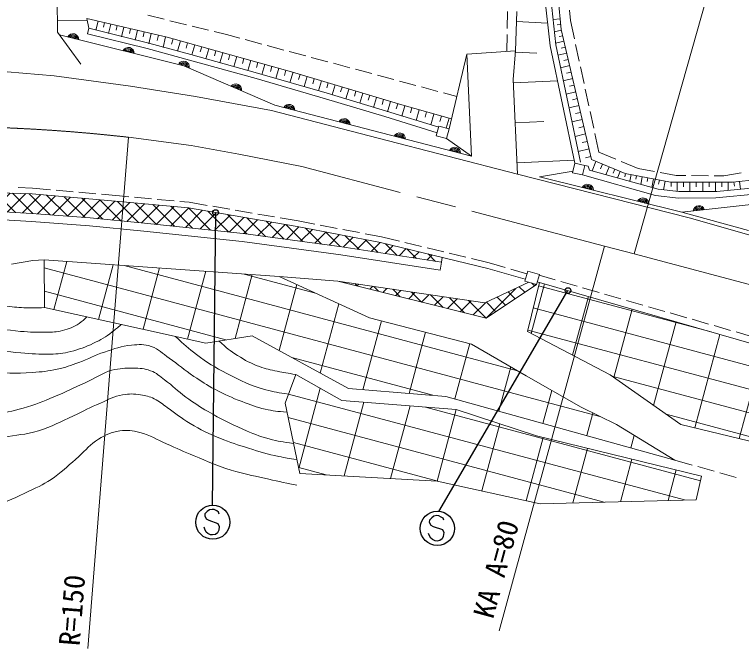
# Model space of a CAD drawing. Units: millimetres, scale not verified. Extents: x 40000 to 680000, y 20000 to 380000.
# Drawn here: x 390918 to 454654, y 258732 to 314359 of the extents above; entities that cross this region are included whole.
import ezdxf
from ezdxf.enums import TextEntityAlignment as Align

# ---------------------------------------------------------------- set-up
doc = ezdxf.new("R2010")
doc.units = ezdxf.units.MM
doc.header["$LTSCALE"] = 1000
doc.linetypes.add('CHAIN', pattern=[18.5, 12, -1.5, 3.5, -1.5])
for name, color, linetype, lineweight in [('M-BMK', 2, 'CHAIN', 13), ('M-STR-HTXT', 7, 'Continuous', 13), ('M-STR-STRC', 7, 'Continuous', 25), ('M-WORK', 1, 'Continuous', 13)]:
    doc.layers.add(name, color=color, linetype=linetype, lineweight=lineweight)
doc.styles.add('ＭＳ ゴシック', font='')
doc.styles.get('ＭＳ ゴシック').set_extended_font_data('MS Gothic')

msp = doc.modelspace()

# ---------------------------------------------------------------- hatches: boundary and pattern name
at = {"layer": 'M-WORK'}
h = msp.add_hatch(dxfattribs=at)
h.set_pattern_fill('USER', color=256, style=0, pattern_type=2)
h.set_pattern_definition([(45, (368704, 296665), (-707.107, 707.107), []), (135, (368704, 296665), (-707.107, -707.107), [])])
h.paths.add_polyline_path([(368704, 296665), (375178, 296691), (378108, 297011), (380053, 297144), (387779, 297171), (392441, 296904), (397556, 296505), (402325, 296052), (410956, 295146), (419614, 293974), (428353, 292615), (428415, 293051), (422997, 294359), (415701, 295755), (406174, 297389), (400080, 297947), (392462, 298625), (385448, 298864), (377474, 298944), (371060, 298705), (362126, 298106), (355630, 297389), (350732, 296712), (344269, 295555), (326000, 292197), (326107, 291526), (331713, 292153), (332779, 291763), (343102, 293707), (348271, 294667), (352906, 295412), (356236, 295839), (360179, 296238), (364068, 296531)])
h = msp.add_hatch(dxfattribs=at)
h.set_pattern_fill('USER', color=256, style=0, pattern_type=2)
h.set_pattern_definition([(345, (448801, 275261), (517.64, 1931.85), []), (255, (448801, 275261), (3863.7, -1035.28), [])])
h.paths.add_polyline_path([(448801, 275261), (443686, 278378), (440609, 279896), (435774, 282654), (430978, 285446), (422040, 287755), (414110, 291370), (393526, 292839), (393535, 288648), (407681, 285531), (411757, 286170), (420189, 281535), (428741, 280855)])
h = msp.add_hatch(dxfattribs=at)
h.set_pattern_fill('USER', color=256, style=0, pattern_type=2)
h.set_pattern_definition([(45, (432264, 287716), (-707.11, 707.11), []), (135, (432264, 287716), (-707.11, -707.11), [])])
h.paths.add_polyline_path([(432264, 287716), (436680, 290679), (436024, 290872), (432157, 289048), (419263, 290966)])
h = msp.add_hatch(dxfattribs=at)
h.set_pattern_fill('USER', color=256, style=0, pattern_type=2)
h.set_pattern_definition([(345, (470012, 273398), (517.64, 1931.85), []), (255, (470012, 273398), (3863.7, -1035.28), [])])
h.paths.add_polyline_path([(470012, 273398), (471165, 273120), (477106, 276965), (472959, 281138), (463124, 283297), (436944, 290856), (435896, 286544), (443143, 282734), (449337, 278378)])
h = msp.add_hatch(dxfattribs=at)
h.set_pattern_fill('USER', color=256, style=0, pattern_type=2)
h.set_pattern_definition([(345, (427970, 273426), (517.64, 1931.85), []), (255, (427970, 273426), (3863.7, -1035.3), [])])
h.paths.add_polyline_path([(427970, 273426), (437001, 271428), (450668, 271788), (451147, 273866), (436681, 277382), (429648, 279700), (419618, 280499), (415595, 282777), (414636, 280246), (415941, 274092)])

# ---------------------------------------------------------------- linework, layer by layer
at = {"layer": 'M-BMK'}
for p, q in [((406404, 302857), (400896, 303591)), ((410587, 302111), (406404, 302857)), ((416122, 301012), (410587, 302111)), ((442631, 294047), (416122, 301012)), ((442631, 294047), (445241, 293355)), ((445241, 293355), (466364, 287763))]:
    msp.add_line(p, q, dxfattribs=at)
msp.add_arc((384024, 154543), 150000, 83.54179, 94.80752, dxfattribs=at)
at = {"layer": 'M-STR-HTXT'}
for p, q in [((445241, 293355), (453389, 322227)), ((400896, 303591), (397337, 258732)), ((442631, 294047), (433402, 260286))]:
    msp.add_line(p, q, dxfattribs=at)
at = {"layer": 'M-STR-STRC'}
for p, q in [((408547, 296982), (408241, 271309)), ((428121, 270765), (439445, 290134)), ((408003, 270886), (407806, 270747)), ((408252, 270937), (408003, 270886)), ((408425, 270913), (408252, 270937)), ((408642, 270804), (408425, 270913)), ((407614, 270539), (407590, 270368)), ((407590, 270368), (407719, 270095)), ((407806, 270747), (407614, 270539)), ((408807, 270693), (408642, 270804)), ((408858, 270525), (408807, 270693)), ((427694, 270347), (427497, 270207)), ((427942, 270397), (427694, 270347)), ((428116, 270373), (427942, 270397)), ((428333, 270265), (428116, 270373)), ((428498, 270153), (428333, 270265)), ((407719, 270095), (407945, 269985)), ((407945, 269985), (408744, 269703)), ((408744, 269703), (408865, 269445)), ((427304, 269999), (427281, 269829)), ((427281, 269829), (427409, 269555)), ((427497, 270207), (427304, 269999)), ((428549, 269986), (428498, 270153)), ((407595, 269206), (407536, 269371)), ((407721, 268940), (407595, 269206)), ((408820, 269103), (408714, 268880)), ((408865, 269445), (408820, 269103)), ((427409, 269555), (427636, 269445)), ((427636, 269445), (428435, 269164)), ((428435, 269164), (428555, 268905)), ((407876, 268830), (407721, 268940)), ((408095, 268717), (407876, 268830)), ((408276, 268692), (408095, 268717)), ((408527, 268735), (408276, 268692)), ((408714, 268880), (408527, 268735)), ((427286, 268667), (427227, 268831)), ((427412, 268400), (427286, 268667)), ((427567, 268290), (427412, 268400)), ((428405, 268340), (428218, 268196)), ((428511, 268564), (428405, 268340)), ((428555, 268905), (428511, 268564)), ((427786, 268178), (427567, 268290)), ((427967, 268153), (427786, 268178)), ((428218, 268196), (427967, 268153))]:
    msp.add_line(p, q, dxfattribs=at)
for centre, radius in [((408547, 296982), 250), ((439445, 290134), 250), ((408301, 269810), 1500), ((427991, 269270), 1500)]:
    msp.add_circle(centre, radius, dxfattribs=at)
at = {"layer": 'M-WORK'}
for p, q in [((437876, 311609), (435163, 336811)), ((438371, 311688), (435660, 336865)), ((436508, 336083), (438859, 313052)), ((394602, 320356), (394682, 312817)), ((404050, 313940), (402594, 314299)), ((434129, 314614), (434112, 313120)), ((434842, 311177), (434968, 314634)), ((439579, 314731), (439661, 313825)), ((394671, 313817), (397253, 313844)), ((397443, 313150), (397269, 314015)), ((397269, 314015), (404311, 312363)), ((398243, 313786), (398056, 312992)), ((398799, 313656), (398706, 313258)), ((405992, 313461), (404536, 313820)), ((434921, 313759), (437660, 313612)), ((438764, 313984), (438130, 313920)), ((439661, 313825), (440010, 312213)), ((397323, 312665), (397443, 313150)), ((402679, 311852), (397443, 313150)), ((399355, 313525), (399163, 312706)), ((399929, 313391), (399833, 312981)), ((400503, 313256), (400305, 312410)), ((401095, 313117), (400996, 312694)), ((401687, 312978), (401482, 312106)), ((407934, 312982), (406478, 313341)), ((438873, 312991), (438246, 312845)), ((438814, 313487), (438498, 313454)), ((438859, 313052), (441516, 301637)), ((394682, 312817), (396733, 309993)), ((402553, 311368), (397323, 312665)), ((402298, 312835), (402195, 312399)), ((402908, 312692), (402697, 311792)), ((403538, 312544), (403433, 312094)), ((404168, 312397), (403950, 311468)), ((404311, 312363), (415207, 309326)), ((409498, 312597), (408419, 312863)), ((410661, 312284), (409498, 312597)), ((434107, 312620), (434090, 311127)), ((438986, 312504), (438673, 312431)), ((406389, 310838), (402679, 311852)), ((404813, 312223), (404685, 311764)), ((405455, 312044), (405205, 311144)), ((406085, 311868), (405960, 311418)), ((406715, 311693), (406471, 310815)), ((412593, 311765), (411144, 312154)), ((439100, 312017), (438354, 311843)), ((440534, 301413), (438371, 311688)), ((440116, 311725), (440433, 310259)), ((406256, 310356), (402553, 311368)), ((407330, 311522), (407207, 311083)), ((407944, 311350), (407699, 310473)), ((408558, 311179), (408436, 310741)), ((414524, 311246), (413075, 311635)), ((416456, 310727), (415007, 311116)), ((430572, 310890), (434842, 311177)), ((434842, 311177), (434648, 308660)), ((434777, 311057), (436707, 310954)), ((440045, 301310), (437876, 311609)), ((439221, 311495), (438848, 311408)), ((412227, 309212), (406389, 310838)), ((409172, 311008), (408928, 310131)), ((409786, 310837), (409664, 310398)), ((410400, 310666), (410156, 309789)), ((411014, 310495), (410892, 310056)), ((418387, 310208), (416938, 310597)), ((429016, 304326), (430572, 310890)), ((430572, 310890), (430991, 301934)), ((439343, 310972), (438560, 310790)), ((439470, 310424), (439079, 310333)), ((412090, 308731), (406256, 310356)), ((411628, 310324), (411384, 309447)), ((412242, 310152), (412120, 309714)), ((412856, 309981), (412610, 309101)), ((413472, 309810), (413349, 309370)), ((420319, 309689), (418870, 310079)), ((439598, 309876), (438792, 309688)), ((440539, 309770), (440856, 308304)), ((390281, 309343), (394403, 308983)), ((418333, 307452), (412227, 309212)), ((414088, 309638), (413839, 308747)), ((414711, 309464), (414587, 309019)), ((415334, 309288), (415066, 308394)), ((415207, 309326), (424878, 306422)), ((422250, 309170), (420801, 309560)), ((439730, 309311), (439326, 309217)), ((394403, 308983), (401090, 308077)), ((418191, 306973), (412090, 308731)), ((415960, 309100), (415826, 308653)), ((416586, 308912), (416321, 308032)), ((417202, 308727), (417070, 308287)), ((417818, 308542), (417558, 307676)), ((424182, 308651), (422733, 309041)), ((426113, 308132), (424664, 308522)), ((434648, 308660), (435030, 300351)), ((434663, 308355), (438524, 308532)), ((439861, 308747), (439030, 308553)), ((401090, 308077), (406791, 307171)), ((418424, 308360), (418294, 307927)), ((419031, 308178), (418773, 307318)), ((419633, 307997), (419504, 307567)), ((428045, 307614), (426596, 308003)), ((439996, 308165), (439581, 308069)), ((423532, 305879), (418333, 307452)), ((420235, 307816), (419975, 306950)), ((420841, 307634), (420711, 307201)), ((421447, 307452), (421185, 306581)), ((422057, 307269), (421926, 306833)), ((429691, 307171), (428527, 307484)), ((440132, 307584), (439277, 307385)), ((440962, 307815), (441279, 306349)), ((406791, 307171), (413451, 305946)), ((423386, 305401), (418191, 306973)), ((422667, 307086), (422404, 306208)), ((423282, 306901), (423150, 306463)), ((423896, 306717), (423631, 305834)), ((440271, 306985), (439843, 306886)), ((413451, 305946), (422802, 303522)), ((424514, 306531), (424382, 306090)), ((424878, 306422), (429222, 305195)), ((425134, 306350), (424880, 305452)), ((425762, 306172), (425636, 305723)), ((426391, 305995), (426130, 305070)), ((440410, 306387), (439530, 306182)), ((427965, 303987), (423386, 305401)), ((428112, 304464), (423532, 305879)), ((427038, 305812), (426908, 305349)), ((427685, 305629), (427416, 304677)), ((428352, 305441), (428217, 304965)), ((440554, 305770), (440114, 305668)), ((441385, 305860), (441702, 304394)), ((429018, 305252), (428774, 304390)), ((434824, 304853), (437325, 304968)), ((440697, 305154), (439791, 304943)), ((427893, 303715), (428117, 304563)), ((428117, 304563), (429016, 304326)), ((429016, 304326), (428793, 303478)), ((440845, 304520), (440392, 304414)), ((422802, 303522), (435030, 300351)), ((428793, 303478), (427893, 303715)), ((428793, 303478), (430991, 301934)), ((440993, 303885), (440059, 303668)), ((441808, 303906), (442157, 302294)), ((441145, 303232), (440678, 303123)), ((441297, 302578), (440336, 302354)), ((442157, 302294), (443649, 301663)), ((434985, 301350), (439988, 301580)), ((441454, 301905), (440973, 301793)), ((441516, 301637), (444447, 300411)), ((441899, 301477), (441552, 300647)), ((439854, 300481), (440045, 301310)), ((440045, 301310), (440921, 301109)), ((440921, 301109), (440730, 300279)), ((440921, 301109), (441204, 301051)), ((441204, 301051), (441334, 300708)), ((442480, 301234), (442306, 300819)), ((443060, 300991), (442774, 300307)), ((444110, 301468), (445602, 300838)), ((445602, 300838), (447026, 300580)), ((435030, 300351), (450083, 296515)), ((436944, 300126), (439887, 300625)), ((440730, 300279), (439854, 300481)), ((440730, 300279), (447113, 298492)), ((441334, 300708), (447355, 299033)), ((443539, 300791), (443396, 300449)), ((444017, 300591), (443782, 300027)), ((444481, 300405), (444423, 300105)), ((444447, 300411), (448443, 299639)), ((444972, 300310), (444859, 299727)), ((445463, 300215), (445406, 299924)), ((447518, 300491), (448941, 300234)), ((448941, 300234), (449769, 300227)), ((450269, 300222), (451769, 300210)), ((452269, 300205), (453097, 300198)), ((453097, 300198), (454636, 300466)), ((445953, 300120), (445826, 299458)), ((446444, 300025), (446380, 299694)), ((446935, 299930), (446792, 299189)), ((447454, 299830), (447382, 299459)), ((447973, 299730), (447828, 298982)), ((448443, 299639), (453877, 299639)), ((448497, 299639), (448497, 299258)), ((449030, 299639), (449030, 298852)), ((449581, 299639), (449581, 299245)), ((450132, 299639), (450132, 298837)), ((450693, 299639), (450693, 299238)), ((451254, 299639), (451254, 298837)), ((451815, 299639), (451815, 299238)), ((452376, 299639), (452376, 298837)), ((452937, 299639), (452937, 299238)), ((453498, 299639), (453498, 298931)), ((453877, 299639), (458273, 300145)), ((453997, 299653), (454038, 299301)), ((454494, 299710), (454572, 299033)), ((391225, 299167), (392493, 299124)), ((392493, 299124), (394068, 298984)), ((394566, 298940), (396060, 298807)), ((447355, 299033), (449166, 298837)), ((452505, 298837), (456999, 299264)), ((385448, 298864), (392462, 298625)), ((392462, 298625), (400080, 297947)), ((396558, 298762), (398052, 298629)), ((398550, 298585), (400125, 298445)), ((400125, 298445), (400942, 298370)), ((401440, 298324), (402933, 298188)), ((447113, 298492), (449138, 298252)), ((449166, 298837), (452505, 298837)), ((452415, 298279), (457228, 298714)), ((400080, 297947), (406174, 297389)), ((403431, 298142), (404925, 298006)), ((405423, 297960), (406239, 297885)), ((406239, 297885), (407811, 297616)), ((449138, 298252), (452415, 298279)), ((387779, 297171), (392441, 296904)), ((406174, 297389), (415701, 295755)), ((408304, 297531), (409783, 297277)), ((410275, 297193), (411754, 296939)), ((449430, 297018), (455271, 295415)), ((387760, 296471), (392394, 296206)), ((392441, 296904), (397556, 296505)), ((397556, 296505), (402325, 296052)), ((412247, 296855), (413725, 296601)), ((414218, 296517), (415790, 296247)), ((450083, 296515), (462257, 293052)), ((392394, 296206), (397496, 295807)), ((397496, 295807), (402255, 295355)), ((402325, 296052), (410956, 295146)), ((415701, 295755), (422997, 294359)), ((415790, 296247), (417236, 295970)), ((417728, 295876), (419201, 295595)), ((402255, 295355), (410873, 294451)), ((410956, 295146), (419614, 293974)), ((419692, 295501), (421165, 295219)), ((421656, 295125), (423103, 294848)), ((423103, 294848), (424659, 294472)), ((410873, 294451), (419514, 293281)), ((419614, 293974), (428353, 292615)), ((422997, 294359), (432406, 292087)), ((425145, 294355), (426603, 294003)), ((427089, 293885), (428547, 293533)), ((419514, 293281), (428245, 291924)), ((429033, 293416), (430491, 293064)), ((390649, 292440), (392514, 292786)), ((392514, 292786), (393526, 292839)), ((393526, 292839), (414110, 291370)), ((393535, 288648), (393526, 292839)), ((428245, 291924), (428353, 292615)), ((428353, 292615), (428415, 293051)), ((430977, 292946), (432534, 292570)), ((432534, 292570), (433945, 292163)), ((432406, 292087), (435698, 291135)), ((434426, 292024), (435837, 291616)), ((414110, 291370), (419263, 290966)), ((414110, 291370), (422040, 287755)), ((435674, 290975), (435931, 291851)), ((435931, 291851), (436938, 291555)), ((436938, 291555), (436680, 290679)), ((436918, 291488), (438326, 291082)), ((432264, 287716), (419263, 290966)), ((419263, 290966), (432157, 289048)), ((432157, 289048), (436024, 290872)), ((436680, 290679), (432264, 287716)), ((436680, 290679), (435674, 290975)), ((435896, 286544), (436944, 290856)), ((436752, 290912), (463124, 283297)), ((438806, 290943), (440247, 290527)), ((440727, 290388), (442169, 289972)), ((442649, 289834), (444090, 289417)), ((444570, 289279), (446012, 288863)), ((407681, 285531), (393535, 288648)), ((446492, 288724), (447933, 288308)), ((448413, 288169), (449855, 287753)), ((422040, 287755), (430978, 285446)), ((450335, 287614), (451776, 287198)), ((452256, 287060), (453698, 286643)), ((443143, 282734), (435896, 286544)), ((454178, 286505), (455619, 286089)), ((411757, 286170), (407681, 285531)), ((420189, 281535), (411757, 286170)), ((430978, 285446), (435774, 282654)), ((415595, 282777), (414636, 280246)), ((419618, 280499), (415595, 282777)), ((435774, 282654), (440609, 279896)), ((449337, 278378), (443143, 282734)), ((428741, 280855), (420189, 281535)), ((429648, 279700), (419618, 280499)), ((448801, 275261), (428741, 280855)), ((414636, 280246), (415941, 274092)), ((440609, 279896), (443686, 278378)), ((436681, 277382), (429648, 279700)), ((443686, 278378), (448801, 275261)), ((471165, 273120), (449337, 278378)), ((451147, 273866), (436681, 277382)), ((448801, 275261), (450340, 274828)), ((415941, 274092), (427970, 273426)), ((450821, 274693), (452265, 274287)), ((452747, 274151), (454191, 273745)), ((450668, 271788), (451147, 273866)), ((427970, 273426), (437001, 271428)), ((437001, 271428), (450668, 271788))]:
    msp.add_line(p, q, dxfattribs=at)
for points in [[(430991, 301934), (413736, 306401), (405771, 309864), (394864, 312566)], [(457386, 297888), (449430, 297018), (436944, 300126)]]:
    msp.add_lwpolyline(points, dxfattribs=at)
for centre, radius, start, end in [((396046, 312157), 512, 358.76659, 153.40582), ((396046, 312157), 410, 2.01189, 150.16053), ((396046, 312157), 308, 7.54634, 144.62608), ((396046, 312157), 205, 19.3696, 132.80282), ((400899, 310955), 512, 358.76659, 153.40582), ((400899, 310955), 410, 2.01189, 150.16053), ((400899, 310955), 308, 7.54634, 144.62608), ((400899, 310955), 205, 19.3696, 132.80282), ((405734, 309757), 512, 349.18182, 143.82105), ((405734, 309757), 410, 352.42711, 140.57575), ((405734, 309757), 308, 357.96156, 135.04131), ((405734, 309757), 205, 9.78482, 123.21804), ((410320, 307764), 512, 349.18182, 143.82105), ((410320, 307764), 410, 352.42711, 140.57575), ((410320, 307764), 308, 357.96156, 135.04131), ((410320, 307764), 205, 9.78482, 123.21804), ((414989, 305960), 512, 358.1664, 152.80563), ((414989, 305960), 410, 1.41169, 149.56033), ((414989, 305960), 308, 6.94614, 144.02589), ((414989, 305960), 205, 18.7694, 132.20262), ((419830, 304707), 512, 358.1664, 152.80563), ((419830, 304707), 410, 1.41169, 149.56033), ((419830, 304707), 308, 6.94614, 144.02589), ((419830, 304707), 205, 18.7694, 132.20262), ((424670, 303454), 512, 358.1664, 152.80563), ((424670, 303454), 410, 1.41169, 149.56033), ((424670, 303454), 308, 6.94614, 144.02589), ((424670, 303454), 205, 18.7694, 132.20262), ((429510, 302201), 512, 358.1664, 152.80563), ((429510, 302201), 410, 1.41169, 149.56033), ((429510, 302201), 308, 6.94614, 144.02589), ((429510, 302201), 205, 18.7694, 132.20262), ((441158, 298961), 512, 358.70169, 153.34092), ((441158, 298961), 410, 1.94698, 150.09562), ((441158, 298961), 308, 7.48143, 144.56117), ((441158, 298961), 205, 19.30469, 132.73791), ((446010, 297753), 512, 358.70169, 153.34092), ((446010, 297753), 410, 1.94698, 150.09562), ((446010, 297753), 308, 7.48143, 144.56117), ((446010, 297753), 205, 19.30469, 132.73791), ((450937, 297070), 512, 18.9223, 173.56153), ((450937, 297070), 410, 22.16759, 170.31623), ((450937, 297070), 308, 27.70204, 164.78179), ((450937, 297070), 205, 39.5253, 152.95852)]:
    msp.add_arc(centre, radius, start, end, dxfattribs=at)
for points, knots in [([(382976, 290015), (383837, 290015), (384101, 290005), (384817, 289933), (385729, 289842), (386228, 289693), (387126, 289507), (388353, 289254), (389013, 288975), (390252, 288779), (390919, 288674), (391299, 288641), (391974, 288619), (392584, 288600), (392801, 288608), (393535, 288648)], [0, 0, 0, 0, 1, 1, 1, 2, 2, 2, 3, 3, 3, 4, 4, 4, 5, 5, 5, 5]), ([(377621, 286632), (378726, 286843), (379021, 286902), (379924, 287039), (380650, 287148), (381055, 287239), (381789, 287287), (382862, 287357), (383468, 287339), (384542, 287287), (385954, 287220), (386741, 287117), (388147, 286967), (389440, 286830), (390155, 286669), (391450, 286559), (392329, 286485), (392825, 286462), (393706, 286488), (394257, 286504), (394582, 286471), (395109, 286630), (395707, 286810), (396069, 286896), (396583, 287252), (396871, 287451), (396989, 287541), (397271, 287825)], [0, 0, 0, 0, 1, 1, 1, 2, 2, 2, 3, 3, 3, 4, 4, 4, 5, 5, 5, 6, 6, 6, 7, 7, 7, 8, 8, 8, 9, 9, 9, 9]), ([(376954, 276473), (377420, 276581), (377596, 276644), (377977, 276828), (378559, 277110), (378852, 277368), (379273, 277859), (379753, 278417), (379766, 278897), (380037, 279581), (380402, 280504), (380405, 281104), (380872, 281979), (381296, 282775), (381592, 283217), (382257, 283826), (382747, 284274), (383077, 284491), (383696, 284732), (384335, 284981), (384735, 285017), (385419, 285069), (386491, 285151), (387098, 285066), (388171, 284998), (389458, 284917), (390171, 284773), (391457, 284679), (392468, 284604), (393037, 284516), (394050, 284554), (394756, 284581), (395160, 284607), (395844, 284785), (396645, 284994), (397083, 285164), (397833, 285513), (398516, 285831), (398889, 286048), (399485, 286508), (399799, 286751), (399917, 286842), (400260, 287166)], [0, 0, 0, 0, 1, 1, 1, 2, 2, 2, 3, 3, 3, 4, 4, 4, 5, 5, 5, 6, 6, 6, 7, 7, 7, 8, 8, 8, 9, 9, 9, 10, 10, 10, 11, 11, 11, 12, 12, 12, 13, 13, 13, 14, 14, 14, 14]), ([(405044, 286112), (405847, 285335), (406112, 285102), (406858, 284530), (407837, 283779), (408439, 283419), (409539, 282860), (410826, 282207), (411552, 281799), (412950, 281440), (413717, 281242), (414019, 281171), (414942, 281054)], [0, 0, 0, 0, 1, 1, 1, 2, 2, 2, 3, 3, 3, 4, 4, 4, 4]), ([(408837, 285712), (409546, 285083), (409784, 284876), (410463, 284441), (411176, 283984), (411606, 283762), (412399, 283464), (412983, 283245), (413334, 283189), (413944, 283056), (414583, 282916), (414809, 282886), (415595, 282777)], [0, 0, 0, 0, 1, 1, 1, 2, 2, 2, 3, 3, 3, 4, 4, 4, 4]), ([(376562, 275856), (377046, 275833), (377234, 275836), (377653, 275915), (378173, 276013), (378488, 276098), (378914, 276412), (379285, 276686), (379444, 276904), (379731, 277265), (380206, 277863), (380334, 278295), (380779, 278916), (381428, 279823), (381788, 280344), (382572, 281136), (383008, 281576), (383283, 281812), (383833, 282096), (384483, 282430), (384907, 282503), (385627, 282628), (386745, 282823), (387389, 282817), (388522, 282877), (390067, 282959), (390940, 282829), (392483, 282948), (393341, 283014), (393826, 283051), (394667, 283232), (395422, 283395), (395824, 283573), (396550, 283836), (397443, 284159), (397904, 284445), (398805, 284742), (399717, 285042), (400231, 285252), (401185, 285346), (401856, 285412), (402269, 285453), (402908, 285239), (403602, 285007), (403871, 284627), (404471, 284209), (405334, 283608), (405762, 283193), (406638, 282611), (407343, 282142), (407734, 281866), (408485, 281474), (409390, 281001), (409912, 280759), (410865, 280391), (411640, 280091), (412078, 279915), (412890, 279733), (413626, 279569), (413912, 279539), (414802, 279463)], [0, 0, 0, 0, 1, 1, 1, 2, 2, 2, 3, 3, 3, 4, 4, 4, 5, 5, 5, 6, 6, 6, 7, 7, 7, 8, 8, 8, 9, 9, 9, 10, 10, 10, 11, 11, 11, 12, 12, 12, 13, 13, 13, 14, 14, 14, 15, 15, 15, 16, 16, 16, 17, 17, 17, 18, 18, 18, 19, 19, 19, 20, 20, 20, 20]), ([(376039, 275032), (376558, 274889), (376731, 274848), (377185, 274790), (377743, 274720), (378069, 274686), (378624, 274773), (379198, 274862), (379474, 275094), (379992, 275359), (380825, 275786), (381231, 276135), (382052, 276584), (382740, 276961), (383140, 277149), (383863, 277455), (384749, 277828), (385259, 278007), (386172, 278307), (387373, 278702), (388062, 278874), (389280, 279213), (390358, 279513), (390985, 279601), (392051, 279941), (393112, 280279), (393690, 280519), (394715, 280953), (395784, 281406), (396360, 281711), (397415, 282197), (398212, 282564), (398605, 282926), (399457, 283138), (400168, 283315), (400590, 283357), (401322, 283333), (401925, 283314), (402282, 283308), (402849, 283102), (403387, 282908), (403612, 282639), (404075, 282303), (404833, 281753), (405176, 281336), (405940, 280793), (406683, 280265), (407101, 279967), (407893, 279515), (409047, 278856), (409707, 278503), (410927, 277977), (411813, 277595), (412313, 277373), (413245, 277124), (414067, 276905), (414384, 276855), (415384, 276721)], [0, 0, 0, 0, 1, 1, 1, 2, 2, 2, 3, 3, 3, 4, 4, 4, 5, 5, 5, 6, 6, 6, 7, 7, 7, 8, 8, 8, 9, 9, 9, 10, 10, 10, 11, 11, 11, 12, 12, 12, 13, 13, 13, 14, 14, 14, 15, 15, 15, 16, 16, 16, 17, 17, 17, 18, 18, 18, 19, 19, 19, 19]), ([(373677, 271684), (374475, 271474), (374723, 271413), (375408, 271315), (376151, 271208), (376587, 271057), (377326, 271190), (377981, 271309), (378320, 271514), (378906, 271830), (379604, 272206), (379934, 272518), (380576, 272984), (381305, 273513), (381666, 273872), (382405, 274387), (383201, 274942), (383637, 275279), (384501, 275719), (385344, 276148), (385867, 276287), (386774, 276554), (387981, 276908), (388687, 276992), (389918, 277247), (391121, 277495), (391836, 277464), (393008, 277833), (394253, 278225), (394890, 278612), (396081, 279147), (397012, 279565), (397500, 279875), (398443, 280266), (399195, 280577), (399592, 280869), (400397, 280994), (401000, 281087), (401356, 281086), (401959, 280994), (402446, 280920), (402725, 280854), (403167, 280639), (403648, 280405), (403863, 280178), (404304, 279875), (405092, 279334), (405493, 278968), (406311, 278472), (407285, 277882), (407870, 277611), (408922, 277176), (409884, 276777), (410446, 276608), (411444, 276305), (412469, 275994), (413038, 275782), (414090, 275577), (414707, 275457), (414927, 275417), (415680, 275324)], [0, 0, 0, 0, 1, 1, 1, 2, 2, 2, 3, 3, 3, 4, 4, 4, 5, 5, 5, 6, 6, 6, 7, 7, 7, 8, 8, 8, 9, 9, 9, 10, 10, 10, 11, 11, 11, 12, 12, 12, 13, 13, 13, 14, 14, 14, 15, 15, 15, 16, 16, 16, 17, 17, 17, 18, 18, 18, 19, 19, 19, 20, 20, 20, 20]), ([(372860, 265381), (373946, 266272), (374255, 266532), (375204, 267193), (376045, 267779), (376488, 268168), (377416, 268605), (378678, 269199), (379451, 269391), (380799, 269751), (382694, 270255), (383799, 270354), (385727, 270710), (387057, 270954), (387830, 270952), (389137, 271296), (390375, 271621), (391021, 271968), (392175, 272521), (393078, 272955), (393598, 273191), (394412, 273773), (395301, 274409), (395717, 274871), (396544, 275585), (397225, 276173), (397497, 276652), (398275, 277103), (398950, 277495), (399369, 277698), (400140, 277823), (400820, 277932), (401229, 277851), (401898, 277689), (402868, 277456), (403327, 277072), (404243, 276677), (405189, 276270), (405713, 276026), (406667, 275638), (407928, 275126), (408618, 274789), (409917, 274386), (411033, 274040), (411683, 273930), (412821, 273667), (413931, 273410), (414293, 273336), (415672, 273054)], [0, 0, 0, 0, 1, 1, 1, 2, 2, 2, 3, 3, 3, 4, 4, 4, 5, 5, 5, 6, 6, 6, 7, 7, 7, 8, 8, 8, 9, 9, 9, 10, 10, 10, 11, 11, 11, 12, 12, 12, 13, 13, 13, 14, 14, 14, 15, 15, 15, 16, 16, 16, 16])]:
    msp.add_open_spline(points, degree=3, knots=knots, dxfattribs=at)

# ---------------------------------------------------------------- texts
at = {"layer": 'M-STR-HTXT', "style": 'ＭＳ ゴシック'}
for s, rotation, p in [('KA A=80', 74.712, (433137, 265698)), ('R=150', 85.463, (395954, 262090))]:
    msp.add_text(s, height=1833, rotation=rotation, dxfattribs=at).set_placement(p, align=Align.MIDDLE_CENTER)

doc.saveas('drawing.dxf')
